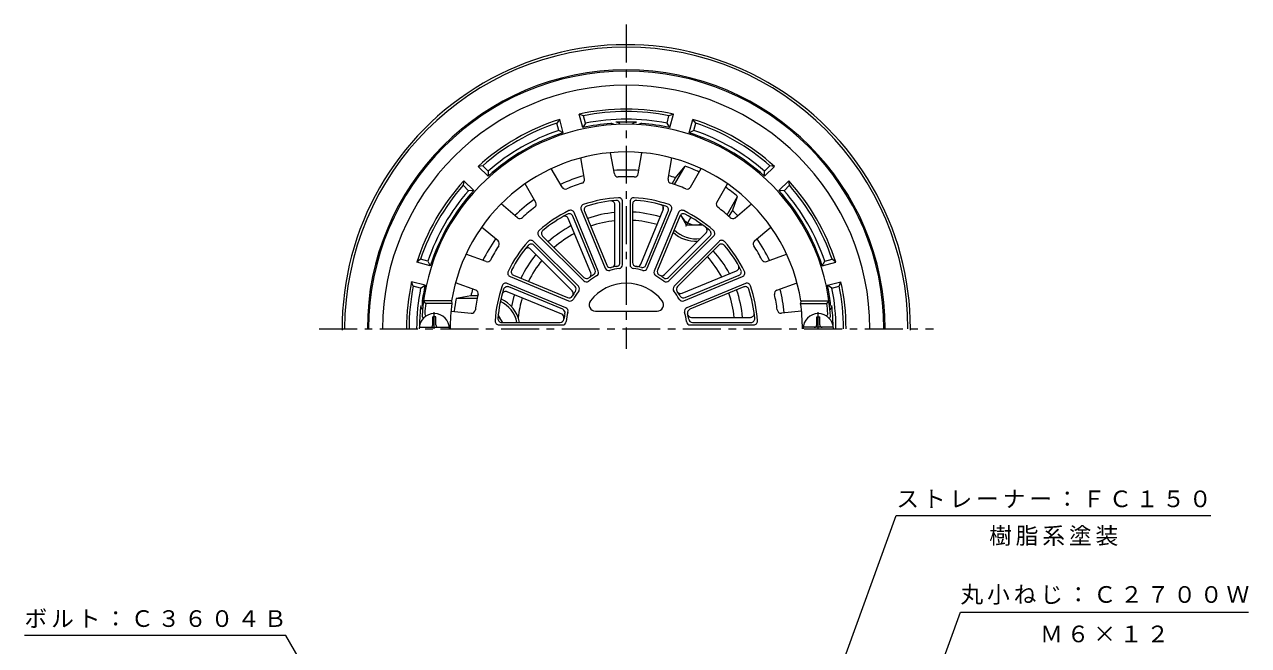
# Model space of a CAD drawing. Units: millimetres, scale not verified. Extents: x -270 to 239, y -346 to 360.
# Drawn here: x -270.2 to 214.3, y 114.4 to 360.3 of the extents above; entities that cross this region are included whole.
import ezdxf

# ---------------------------------------------------------------- set-up
doc = ezdxf.new("R2010")
doc.units = ezdxf.units.MM
doc.header["$LTSCALE"] = 3
doc.linetypes.add('CHAIN1', pattern=[8, 5, -1, 1, -1])
for name, color, linetype, lineweight in [('0-0_通り芯', 3, 'Continuous', 9), ('0-1_躯体', 2, 'Continuous', 9), ('0-2_仕上', 6, 'Continuous', 5), ('0-5_寸法', 7, 'Continuous', 9), ('0-A', 4, 'Continuous', 9)]:
    doc.layers.add(name, color=color, linetype=linetype, lineweight=lineweight)
doc.styles.add('ＭＳ ゴシック', font='')
doc.styles.get('ＭＳ ゴシック').set_extended_font_data('MS Gothic')

msp = doc.modelspace()

# ---------------------------------------------------------------- linework, layer by layer
at = {"layer": '0-0_通り芯', "linetype": 'CHAIN1'}
for p, q in [((-31.987, 360.311), (-31.987, 231.811)), ((-153.539, 239.811), (89.566, 239.811))]:
    msp.add_line(p, q, dxfattribs=at)
at = {"layer": '0-0_通り芯'}
for radius, start, end in [(112.5, 0.00015, 180.31191), (111.5, 0.00015, 180), (46.276, 73.0805, 86.90307), (46.276, 95.58036, 109.40311), (42.99, 96.00839, 109.16616), (42.99, 73.50852, 86.66612), (46.276, 118.08044, 131.90304), (42.99, 118.50847, 131.66609), (46.276, 140.58046, 154.40313), (42.99, 141.0085, 154.16616), (42.99, 28.5085, 41.66607), (46.276, 28.08048, 41.90302), (46.276, 163.08049, 169.03777), (42.99, 163.50851, 174.13474), (42.99, 6.00845, 19.16613), (46.276, 5.58041, 19.40308), (112.5, 359.7022, 360)]:
    msp.add_arc((-31.987, 239.811), radius, start, end, dxfattribs=at)
at = {"layer": '0-1_躯体'}
for p, q in [((-49.191, 319.474), (-50.616, 324.793)), ((-48.887, 324.134), (-50.616, 324.793)), ((-13.357, 324.793), (-15.086, 324.134)), ((-14.782, 319.474), (-13.357, 324.793)), ((-58.344, 322.722), (-59.512, 321.287)), ((-58.734, 318.383), (-59.512, 321.287)), ((-56.919, 317.404), (-58.344, 322.722)), ((-48.109, 321.23), (-49.191, 319.474)), ((-48.109, 321.23), (-48.887, 324.134)), ((-15.864, 321.23), (-15.086, 324.134)), ((-14.782, 319.474), (-15.864, 321.23)), ((-7.054, 317.404), (-5.629, 322.722)), ((-4.461, 321.287), (-5.629, 322.722)), ((-5.239, 318.383), (-4.461, 321.287)), ((-56.919, 317.404), (-58.734, 318.383)), ((-5.239, 318.383), (-7.054, 317.404)), ((-88.784, 304.387), (-90.611, 304.093)), ((-86.718, 300.199), (-90.611, 304.093)), ((-86.658, 302.261), (-88.784, 304.387)), ((-86.658, 302.261), (-86.718, 300.199)), ((-12.877, 296.91), (-8.684, 304.173)), ((-12.498, 299.566), (-8.683, 304.173)), ((22.685, 302.261), (24.811, 304.387)), ((22.745, 300.199), (22.685, 302.261)), ((22.745, 300.199), (26.638, 304.093)), ((26.638, 304.093), (24.811, 304.387)), ((-96.268, 298.436), (-96.562, 296.608)), ((-94.436, 294.483), (-96.562, 296.608)), ((-92.375, 294.542), (-96.268, 298.436)), ((-13.849, 297.226), (-12.498, 299.566)), ((28.402, 294.542), (32.295, 298.436)), ((30.464, 294.483), (32.589, 296.608)), ((32.589, 296.608), (32.295, 298.436)), ((-92.375, 294.542), (-94.436, 294.483)), ((7.908, 284.91), (12.101, 292.173)), ((10.018, 286.565), (12.101, 292.173)), ((30.464, 294.483), (28.402, 294.542)), ((8.668, 284.226), (10.018, 286.566)), ((-113.463, 267.336), (-114.898, 266.168)), ((-110.559, 266.558), (-113.463, 267.336)), ((-110.559, 266.558), (-109.579, 264.743)), ((45.606, 264.743), (46.586, 266.558)), ((46.586, 266.558), (49.49, 267.336)), ((50.925, 266.168), (49.49, 267.336)), ((-109.579, 264.743), (-114.898, 266.168)), ((45.606, 264.743), (50.925, 266.168)), ((-111.65, 257.015), (-116.968, 258.44)), ((-116.31, 256.711), (-116.968, 258.44)), ((-113.406, 255.933), (-111.65, 257.015)), ((47.677, 257.015), (52.995, 258.44)), ((49.433, 255.933), (47.677, 257.015)), ((52.337, 256.711), (52.995, 258.44)), ((-113.406, 255.933), (-116.31, 256.711)), ((-93.48, 252.811), (-99.377, 251.811)), ((-90.779, 252.811), (-93.48, 252.811)), ((49.433, 255.933), (52.337, 256.711)), ((-90.991, 251.811), (-99.377, 251.811))]:
    msp.add_line(p, q, dxfattribs=at)
at = {"layer": '0-1_躯体', "color": 4}
for p, q in [((-10.509, 284.883), (-8.234, 280.942)), ((-8.234, 280.942), (-1.833, 280.942)), ((-80.924, 242.311), (-82.684, 245.358)), ((-79.486, 239.811), (-79.484, 239.816))]:
    msp.add_line(p, q, dxfattribs=at)
at = {"layer": '0-1_躯体', "color": 4, "linetype": 'CHAIN1'}
msp.add_line((-6.486, 283.978), (-8.59, 280.335), dxfattribs=at)
at = {"layer": '0-1_躯体'}
for centre, radius, start, end in [((-31.987, 239.811), 102.5, 0, 180), ((-31.987, 239.811), 102, 0, 180), ((-31.987, 239.811), 96.441, 0, 180), ((-31.987, 239.811), 87, 77.63522, 102.36475), ((-31.987, 239.811), 86, 78.66675, 101.33324), ((-31.987, 239.811), 87, 107.63522, 132.36475), ((-31.987, 239.811), 86, 108.66675, 131.33324), ((-31.987, 239.811), 81.5, 94.32832, 102.18677), ((-31.987, 239.811), 83, 78.79947, 101.20049), ((-37.986, 319.084), 2, 52.44321, 94.32849), ((-31.987, 239.811), 81.876, 87.12955, 92.87045), ((-35.986, 319.586), 2, 36.49266, 92.87048), ((-27.987, 319.586), 2, 87.12952, 143.50734), ((-25.986, 319.084), 2, 85.67151, 127.55679), ((-31.987, 239.811), 81.5, 77.81322, 85.67168), ((-31.987, 239.811), 87, 47.63522, 72.36475), ((-31.987, 239.811), 86, 48.66675, 71.33324), ((-31.987, 239.811), 81.5, 107.81322, 132.18677), ((-31.987, 239.811), 83, 108.79947, 131.20049), ((-31.987, 239.811), 81.5, 47.81322, 72.18677), ((-31.987, 239.811), 83, 48.79947, 71.20049), ((-31.987, 239.811), 62.852, 85.47789, 94.52209), ((-31.987, 239.811), 68.451, 65.02869, 70.09653), ((-31.987, 239.811), 87, 137.63522, 162.36475), ((-31.987, 239.811), 86, 138.66675, 161.33324), ((-31.987, 239.811), 62.852, 105.47791, 114.52209), ((-31.987, 239.811), 62.852, 71.93683, 74.52209), ((-31.987, 239.811), 68.451, 49.90335, 54.97133), ((-31.987, 239.811), 87, 17.63522, 42.36475), ((-31.987, 239.811), 86, 18.66675, 41.33324), ((-31.987, 239.811), 83, 138.79947, 161.20049), ((-31.987, 239.811), 81.5, 137.81322, 162.18677), ((-31.987, 239.811), 62.852, 125.47789, 134.52209), ((-31.987, 239.811), 81.5, 17.81322, 42.18677), ((-31.987, 239.811), 83, 18.79947, 41.20049), ((-4.486, 287.442), 13, 176.20668, 183.55305), ((-31.987, 239.811), 62.852, 45.47789, 48.06303), ((-4.486, 287.442), 13, 226.4046, 273.49045), ((-4.486, 287.442), 12, 224.55077, 279.21817), ((-31.987, 239.811), 62.852, 145.47789, 154.52209), ((-31.987, 239.811), 62.852, 25.47791, 34.52209), ((-31.987, 239.811), 87, 167.63525, 180), ((-31.987, 239.811), 81.5, 167.81323, 172.77383), ((-31.987, 239.811), 81.5, 7.22617, 12.18677), ((-31.987, 239.811), 87, 0, 12.36475), ((-31.987, 239.811), 86, 168.66676, 180), ((-31.987, 239.811), 83, 168.79951, 180), ((-31.987, 239.811), 62.852, 165.47791, 168.06303), ((-31.987, 239.811), 62.852, 5.73201, 14.52209), ((-31.987, 239.811), 83, 0, 11.20049), ((-31.987, 239.811), 86, 0, 11.33324), ((-31.987, 239.811), 81.876, 173.5304, 179.11667), ((-111.353, 248.811), 2, 173.52994, 229.91017), ((-110.855, 249.811), 2, 172.77383, 214.65796), ((-31.987, 239.811), 68.451, 169.90335, 174.24347), ((-86.986, 239.811), 12, 12.0246, 64.51332), ((-86.986, 239.811), 13, 11.08739, 65.50061), ((46.882, 249.811), 2, 325.34143, 7.22617), ((47.38, 248.811), 2, 310.089, 6.47006), ((-31.987, 239.811), 81.876, 0.88333, 6.4696)]:
    msp.add_arc(centre, radius, start, end, dxfattribs=at)
at = {"layer": '0-1_躯体', "color": 4}
for centre, start, end in [((-4.482, 287.439), 202.80341, 289.29448), ((-86.986, 239.816), 22.56635, 49.29449)]:
    msp.add_arc(centre, 6.5, start, end, dxfattribs=at)
at = {"layer": '0-2_仕上'}
for p, q in [((-48.532, 299.093), (-50.006, 307.452)), ((-36.714, 301.177), (-38.188, 309.536)), ((-27.259, 301.177), (-25.785, 309.536)), ((-15.441, 299.093), (-13.967, 307.452)), ((-57.418, 295.859), (-61.662, 303.209)), ((-6.555, 295.859), (-2.311, 303.209)), ((-67.81, 289.859), (-72.054, 297.209)), ((3.837, 289.859), (8.081, 297.209)), ((-75.054, 283.781), (-81.556, 289.237)), ((-49.892, 286.958), (-40.291, 263.78)), ((-48.558, 286.35), (-39.702, 264.97)), ((-36.486, 265.623), (-36.486, 288.946)), ((-34.486, 266.007), (-34.486, 289.149)), ((-33.487, 265.134), (-33.487, 290.222)), ((-30.487, 290.222), (-30.487, 265.134)), ((-29.486, 289.149), (-29.486, 266.007)), ((-26.266, 265.38), (-17.341, 286.928)), ((-24.271, 264.97), (-15.415, 286.35)), ((-23.682, 263.78), (-14.081, 286.958)), ((11.081, 283.781), (17.583, 289.237)), ((-46.022, 261.936), (-54.947, 283.484)), ((-44.321, 263.056), (-53.177, 284.437)), ((-43.063, 262.632), (-52.664, 285.81)), ((-11.309, 285.81), (-20.91, 262.632)), ((-10.796, 284.437), (-19.652, 263.056)), ((-82.767, 274.588), (-89.269, 280.044)), ((-66.572, 276.517), (-48.832, 258.778)), ((-65.106, 276.466), (-48.742, 260.102)), ((-16.917, 261.245), (-0.425, 277.736)), ((-15.231, 260.102), (1.133, 276.466)), ((-15.141, 258.778), (2.599, 276.517)), ((18.794, 274.588), (25.296, 280.044)), ((-53.42, 254.88), (-69.912, 271.373)), ((-50.953, 256.656), (-68.693, 274.396)), ((-52.278, 256.567), (-68.642, 272.93)), ((4.72, 274.396), (-13.02, 256.656)), ((4.669, 272.93), (-11.695, 256.567)), ((-87.495, 266.399), (-95.471, 269.302)), ((23.522, 266.399), (31.498, 269.302)), ((-9.862, 253.846), (11.686, 262.771)), ((-91.599, 255.123), (-99.575, 258.026)), ((-55.956, 248.116), (-79.134, 257.716)), ((-77.986, 260.488), (-54.808, 250.887)), ((-76.612, 261.001), (-55.232, 252.145)), ((-9.165, 250.887), (14.013, 260.488)), ((-8.741, 252.145), (12.639, 261.001)), ((15.161, 257.716), (-8.017, 248.116)), ((27.626, 255.123), (35.602, 258.026)), ((-57.556, 245.531), (-79.103, 254.456)), ((-57.145, 247.526), (-78.526, 256.382)), ((14.553, 256.382), (-6.828, 247.526)), ((-111.359, 249.811), (-112.236, 250.811)), ((-101.117, 250.811), (-112.236, 250.811)), ((-100.994, 249.811), (-111.359, 249.811)), ((-101.117, 250.811), (-100.994, 249.811)), ((37.144, 250.811), (37.021, 249.811)), ((37.021, 249.811), (47.386, 249.811)), ((37.144, 250.811), (48.263, 250.811)), ((47.386, 249.811), (48.263, 250.811)), ((-101.363, 246.811), (-93.381, 245.967)), ((-81.325, 242.311), (-58.183, 242.311)), ((-44.234, 246.811), (-19.739, 246.811)), ((-6.175, 244.311), (17.149, 244.311)), ((-5.79, 242.311), (17.352, 242.311)), ((37.39, 246.811), (29.408, 245.967)), ((-82.397, 241.311), (-57.309, 241.311)), ((-6.664, 241.311), (18.424, 241.311))]:
    msp.add_line(p, q, dxfattribs=at)
for centre, radius, start, end in [((-31.987, 239.811), 81, 3.58331, 176.41669), ((-31.987, 239.811), 70, 9.04108, 170.95892), ((-35.237, 301.437), 1.5, 190.00038, 273.01938), ((-28.736, 301.437), 1.5, 266.98053, 349.99989), ((-56.119, 296.609), 1.5, 210.00038, 293.01938), ((-31.987, 239.811), 60.212, 106.98051, 113.01949), ((-50.009, 298.833), 1.5, 286.98053, 9.99989), ((-31.987, 239.811), 60.212, 86.98051, 93.01949), ((-13.964, 298.833), 1.5, 170.00038, 253.01938), ((-31.987, 239.811), 60.212, 66.98051, 73.01949), ((-7.854, 296.609), 1.5, 246.98053, 329.99989), ((-31.987, 239.811), 52, 93.40576, 109.09427), ((-34.986, 290.222), 1.5, 359.99933, 93.40646), ((-28.986, 290.222), 1.5, 86.59409, 180), ((-31.987, 239.811), 52, 70.90576, 86.59427), ((-31.987, 239.811), 60.212, 126.98051, 133.01949), ((-69.109, 289.109), 1.5, 306.98053, 29.99989), ((-31.987, 239.811), 52, 115.90576, 131.59427), ((-54.049, 285.236), 1.5, 22.49933, 115.90646), ((-48.506, 287.532), 1.5, 109.09409, 202.5), ((-47.172, 286.924), 1.5, 107.86469, 202.5), ((-31.987, 239.811), 51, 94.63506, 107.86494), ((-37.986, 288.946), 1.5, 359.99988, 96.96201), ((-35.987, 289.149), 1.5, 359.99988, 94.63489), ((-27.986, 289.149), 1.5, 85.36469, 180), ((-31.987, 239.811), 51, 72.13506, 85.36494), ((-18.727, 287.502), 1.5, 337.49988, 74.46201), ((-16.801, 286.924), 1.5, 337.49988, 72.13489), ((-15.467, 287.532), 1.5, 337.49933, 70.90646), ((-9.923, 285.236), 1.5, 64.09409, 157.5), ((-31.987, 239.811), 52, 48.40576, 64.09427), ((5.136, 289.109), 1.5, 150.00038, 233.01938), ((-31.987, 239.811), 60.212, 46.98051, 53.01949), ((-74.089, 284.93), 1.5, 230.00038, 313.01938), ((-31.987, 239.811), 51, 117.13506, 130.36494), ((-56.333, 282.91), 1.5, 22.49988, 119.46201), ((-54.563, 283.863), 1.5, 22.49988, 117.13489), ((-9.41, 283.863), 1.5, 62.86469, 157.5), ((-31.987, 239.811), 51, 49.63506, 62.86494), ((10.116, 284.93), 1.5, 226.98053, 309.99989), ((-65.511, 277.578), 1.5, 131.59409, 225), ((-64.045, 277.527), 1.5, 130.36469, 225), ((-1.486, 278.797), 1.5, 314.99988, 51.96201), ((0.072, 277.527), 1.5, 314.99988, 49.63489), ((1.538, 277.578), 1.5, 314.99933, 48.40646), ((-31.987, 239.811), 60.212, 146.98051, 153.01949), ((-83.731, 273.439), 1.5, 326.98053, 49.99989), ((-31.987, 239.811), 52, 138.40576, 154.09427), ((-31.987, 239.811), 51, 139.63506, 152.86494), ((-70.973, 270.312), 1.5, 44.99988, 141.96201), ((-69.754, 273.335), 1.5, 44.99933, 138.40646), ((-69.702, 271.87), 1.5, 44.99988, 139.63489), ((5.729, 271.87), 1.5, 40.36469, 135), ((5.781, 273.335), 1.5, 41.59409, 135), ((-31.987, 239.811), 51, 27.13506, 40.36494), ((-31.987, 239.811), 52, 25.90576, 41.59427), ((19.758, 273.439), 1.5, 130.00038, 213.01938), ((-31.987, 239.811), 60.212, 26.98051, 33.01949), ((-86.982, 267.809), 1.5, 250.00038, 333.01938), ((23.009, 267.809), 1.5, 206.98053, 289.99989), ((-77.412, 261.874), 1.5, 154.09409, 247.5), ((-76.038, 262.387), 1.5, 152.86469, 247.5), ((-47.408, 261.362), 1.5, 305.58662, 22.49933), ((-45.707, 262.482), 1.5, 301.18108, 22.49933), ((-44.449, 262.058), 1.5, 299.25597, 22.49933), ((-38.905, 264.354), 1.5, 202.5, 285.74321), ((-38.316, 265.544), 1.5, 202.5, 283.81873), ((-31.987, 239.811), 24, 96.75638, 105.74368), ((-31.987, 239.811), 25, 98.68166, 103.81833), ((-37.986, 265.623), 1.5, 283.08662, 359.99933), ((-35.987, 266.007), 1.5, 278.68108, 359.99933), ((-34.986, 265.134), 1.5, 276.75597, 359.99933), ((-28.986, 265.134), 1.5, 180, 263.24321), ((-27.986, 266.007), 1.5, 180, 261.31873), ((-31.987, 239.811), 24, 74.25638, 83.24368), ((-31.987, 239.811), 25, 76.18166, 81.31833), ((-27.652, 265.954), 1.5, 260.58662, 337.49933), ((-25.657, 265.544), 1.5, 256.18108, 337.49933), ((-25.067, 264.354), 1.5, 254.25597, 337.49933), ((-19.524, 262.058), 1.5, 157.5, 240.74321), ((-18.266, 262.482), 1.5, 157.5, 238.81873), ((11.112, 264.157), 1.5, 292.49988, 29.46201), ((12.065, 262.387), 1.5, 292.49988, 27.13489), ((13.439, 261.874), 1.5, 292.49933, 25.90646), ((-31.987, 239.811), 52, 160.90576, 176.59427), ((-79.708, 256.331), 1.5, 67.49933, 160.90646), ((-47.771, 259.838), 1.5, 225, 308.24321), ((-47.682, 261.163), 1.5, 225, 306.31873), ((-31.987, 239.811), 24, 119.25638, 128.24368), ((-31.987, 239.811), 25, 121.18166, 126.31833), ((-31.987, 239.811), 18, 37.79968, 142.20032), ((-31.987, 239.811), 24, 51.75638, 60.74368), ((-31.987, 239.811), 25, 53.68166, 58.81833), ((-17.977, 262.305), 1.5, 238.08662, 314.99933), ((-16.291, 261.163), 1.5, 233.68108, 314.99933), ((-16.202, 259.838), 1.5, 231.75597, 314.99933), ((15.735, 256.331), 1.5, 19.09409, 112.5), ((-31.987, 239.811), 52, 3.40576, 19.09427), ((-31.987, 239.811), 60.212, 166.98051, 172.8808), ((-92.112, 253.713), 1.5, 346.98064, 69.99963), ((-31.987, 239.811), 51, 162.13506, 175.36494), ((-79.677, 253.071), 1.5, 67.49988, 164.46201), ((-79.1, 254.996), 1.5, 67.49988, 162.13489), ((-54.658, 253.531), 1.5, 247.5, 328.81873), ((-54.481, 253.82), 1.5, 328.08662, 44.99933), ((-31.987, 239.811), 25, 143.68166, 148.81833), ((-31.987, 239.811), 24, 141.75638, 150.74368), ((-53.339, 255.506), 1.5, 323.68108, 44.99933), ((-52.014, 255.595), 1.5, 321.75597, 44.99933), ((-11.959, 255.595), 1.5, 135, 218.24321), ((-31.987, 239.811), 24, 29.25638, 38.24368), ((-10.634, 255.506), 1.5, 135, 216.31873), ((-31.987, 239.811), 25, 31.18166, 36.31833), ((-10.436, 255.232), 1.5, 215.58662, 292.49933), ((-9.315, 253.531), 1.5, 211.18108, 292.49933), ((15.127, 254.996), 1.5, 17.86469, 112.5), ((-31.987, 239.811), 51, 4.63506, 17.86494), ((28.139, 253.713), 1.5, 110.00038, 193.01938), ((-31.987, 239.811), 60.212, 7.1192, 13.01949), ((-31.987, 239.811), 80, 172.81923, 175.64424), ((-31.987, 239.811), 69.729, 171.75458, 180), ((-93.223, 247.459), 1.5, 263.96832, 352.88112), ((-57.719, 246.14), 1.5, 346.18108, 67.49933), ((-56.53, 246.73), 1.5, 344.25597, 67.49933), ((-54.234, 252.273), 1.5, 247.5, 330.74321), ((-44.234, 249.311), 2.5, 142.20015, 270), ((-19.739, 249.311), 2.5, 270, 37.79985), ((-9.739, 252.273), 1.5, 209.25597, 292.49933), ((-7.443, 246.73), 1.5, 112.5, 195.74321), ((-6.253, 246.14), 1.5, 112.5, 193.81873), ((29.25, 247.459), 1.5, 187.11888, 276.03168), ((-31.987, 239.811), 69.729, 0, 8.24542), ((-31.987, 239.811), 80, 4.35576, 7.18077), ((-111.83, 244.811), 1, 176.41653, 239.78745), ((-110.758, 245.811), 1, 175.64381, 245.85541), ((-82.397, 242.811), 1.5, 176.59409, 270), ((-81.325, 243.811), 1.5, 175.36469, 270), ((-58.183, 243.811), 1.5, 270, 351.31873), ((-58.13, 244.145), 1.5, 350.58662, 67.49933), ((-57.309, 242.811), 1.5, 270, 353.24321), ((-31.987, 239.811), 25, 166.18166, 171.31833), ((-31.987, 239.811), 24, 164.25638, 173.24368), ((-31.987, 239.811), 24, 6.75638, 15.74368), ((-6.664, 242.811), 1.5, 186.75597, 269.99933), ((-31.987, 239.811), 25, 8.68166, 13.81833), ((-6.175, 245.811), 1.5, 193.08662, 269.99933), ((-5.79, 243.811), 1.5, 188.68108, 269.99933), ((17.149, 245.811), 1.5, 269.99988, 6.96201), ((17.352, 243.811), 1.5, 269.99988, 4.63489), ((18.424, 242.811), 1.5, 269.99933, 3.40646), ((46.785, 245.811), 1, 294.14368, 4.35619), ((47.857, 244.811), 1, 300.21342, 3.58347)]:
    msp.add_arc(centre, radius, start, end, dxfattribs=at)
at = {"layer": '0-5_寸法'}
for p, q in [((19.518, 13.665), (74.892, 165.803)), ((74.892, 165.803), (199.392, 165.803)), ((44.909, -24.664), (100.308, 127.542)), ((100.308, 127.542), (214.308, 127.542))]:
    msp.add_line(p, q, dxfattribs=at)
msp.add_lwpolyline([(-90.31, -13.989), (-166.712, 118.343), (-270.212, 118.343)], dxfattribs=at)
at = {"layer": '0-A'}
for p, q in [((-107.386, 244.561), (-108.587, 244.561)), ((-108.587, 241.411), (-108.587, 244.561)), ((-107.386, 241.411), (-107.386, 244.561)), ((43.413, 244.561), (44.614, 244.561)), ((43.413, 241.411), (43.413, 244.561)), ((44.614, 241.411), (44.614, 244.561)), ((-113.956, 240.411), (-102.017, 240.411)), ((49.983, 240.411), (38.044, 240.411))]:
    msp.add_line(p, q, dxfattribs=at)
at = {"layer": '0-A', "linetype": 'CHAIN1'}
for p, q in [((-107.987, 239.811), (-107.987, 246.318)), ((44.013, 239.811), (44.013, 246.318))]:
    msp.add_line(p, q, dxfattribs=at)
at = {"layer": '0-A'}
for centre, radius, start, end in [((-107.987, 239.811), 6, 0, 180), ((44.013, 239.811), 6, 0, 180), ((-109.587, 241.411), 1, 270, 0), ((-106.386, 241.411), 1, 180, 270), ((42.413, 241.411), 1, 270, 0), ((45.614, 241.411), 1, 180, 270)]:
    msp.add_arc(centre, radius, start, end, dxfattribs=at)

# ---------------------------------------------------------------- texts
at = {"layer": '0-5_寸法', "char_height": 6.598, "attachment_point": 7, "style": 'ＭＳ ゴシック'}
for s, insert in [('\\T1.17;ストレーナー：ＦＣ１５０', (74.892, 168.803)), ('\\T1.17;樹脂系塗装', (111.642, 153.803)), ('\\T1.17;丸小ねじ：Ｃ２７００Ｗ', (100.308, 130.542)), ('\\T1.17;ボルト：Ｃ３６０４Ｂ', (-270.212, 121.343)), ('\\T1.17;Ｍ６×１２', (131.808, 115.542))]:
    msp.add_mtext(s, dxfattribs=dict(at, insert=insert))

doc.saveas('drawing.dxf')
